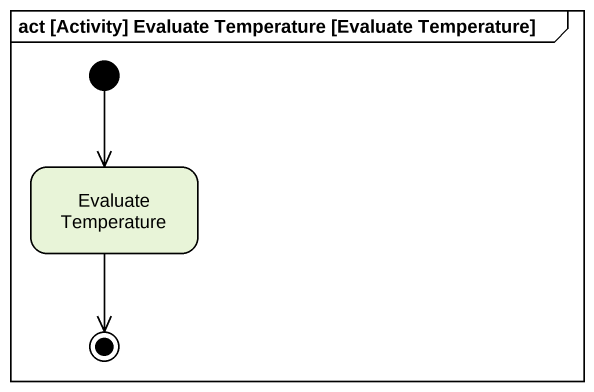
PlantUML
@startuml
mainframe act [Activity] Evaluate Temperature [Evaluate Temperature]
hide empty description
state "Evaluate Temperature" as Evaluate_Temperature
[*] --> Evaluate_Temperature
Evaluate_Temperature --> [*]
@enduml
